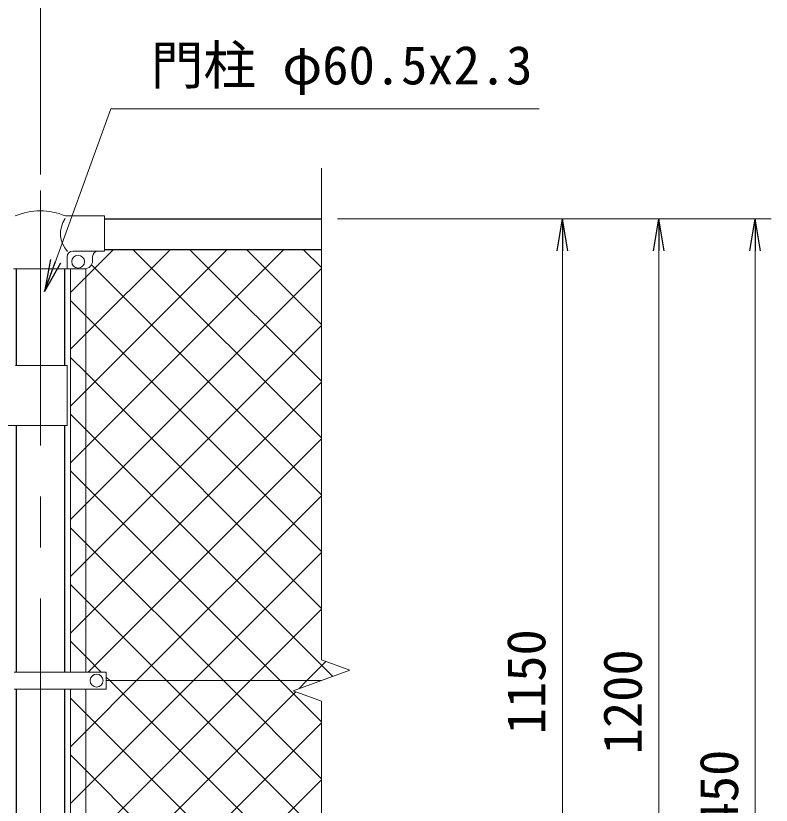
# Model space of a CAD drawing. Units: millimetres, scale not verified. Extents: x -4200 to 4200, y -2970 to 2970.
# Drawn here: x -1632 to -692, y -69 to 914 of the extents above; entities that cross this region are included whole.
import ezdxf
from ezdxf.enums import TextEntityAlignment as Align

# ---------------------------------------------------------------- set-up
doc = ezdxf.new("R2010")
doc.units = ezdxf.units.MM
doc.header["$LTSCALE"] = 10
doc.linetypes.add('USER1', pattern=[50.8, 31.75, -6.35, 6.35, -6.35])
for name, color, linetype, lineweight in [('0-1_D-BMK', 2, 'USER1', 13), ('0-2_D-STR1', 1, 'Continuous', 25), ('0-3_D-STR3', 3, 'Continuous', 13), ('0-7_D-STR-DIM', 7, 'Continuous', 13), ('0-A_D-STR-TXT', 7, 'Continuous', 13), ('0-B_D-STR2', 7, 'Continuous', 13)]:
    doc.layers.add(name, color=color, linetype=linetype, lineweight=lineweight)
doc.layers.add('0-8_0', color=7, linetype='Continuous')
doc.styles.add('ＭＳ ゴシック', font='')
doc.styles.get('ＭＳ ゴシック').set_extended_font_data('MS Gothic')

# ---------------------------------------------------------------- blocks, each defined once
blk = doc.blocks.new('_Open')
at = {"layer": '0-8_0'}
blk.add_line((-10, 1.667), (0, 0), dxfattribs=at)
blk.add_lwpolyline([(-10, -1.667), (0, 0), (-10, 0)], dxfattribs=at)

msp = doc.modelspace()

# ---------------------------------------------------------------- linework, layer by layer
at = {"layer": '0-1_D-BMK'}
msp.add_line((-1601.55, 696.61), (-1601.55, -799.21), dxfattribs=at)
msp.add_line((-1601.55, 696.61), (-1601.55, -799.21), dxfattribs=at)
at = {"layer": '0-2_D-STR1'}
for p, q in [((-1521.55, 661.37), (-1251.55, 661.37)), ((-1521.55, 661.37), (-1251.55, 661.37)), ((-1521.55, 623.37), (-1251.55, 623.37)), ((-1521.55, 623.37), (-1251.55, 623.37)), ((-1631.8, 599.07), (-1631.8, 478.87)), ((-1631.8, 599.07), (-1631.8, 478.87)), ((-1571.3, 599.07), (-1571.3, 478.87)), ((-1571.3, 599.07), (-1571.3, 478.87)), ((-1631.8, 403.87), (-1631.8, 96.87)), ((-1631.8, 403.87), (-1631.8, 96.87)), ((-1571.3, 403.87), (-1571.3, 96.87)), ((-1571.3, 403.87), (-1571.3, 96.87)), ((-1631.8, 75.87), (-1631.8, -287.13)), ((-1631.8, 75.87), (-1631.8, -287.13)), ((-1571.3, 75.87), (-1571.3, -287.13)), ((-1571.3, 75.87), (-1571.3, -287.13))]:
    msp.add_line(p, q, dxfattribs=at)
at = {"layer": '0-3_D-STR3'}
for p, q in [((-1570.41, 665.07), (-1521.55, 665.07)), ((-1570.41, 665.07), (-1521.55, 665.07)), ((-1521.55, 621.07), (-1521.55, 665.07)), ((-1521.55, 621.07), (-1521.55, 665.07)), ((-1561.15, 621.07), (-1521.55, 621.07)), ((-1561.15, 621.07), (-1521.55, 621.07)), ((-1568.15, 614.07), (-1568.15, 599.07)), ((-1568.15, 614.07), (-1568.15, 599.07)), ((-1536.55, 609.07), (-1536.55, 614.07)), ((-1536.55, 609.07), (-1536.55, 614.07)), ((-1634.95, 599.07), (-1546.55, 599.07)), ((-1634.95, 599.07), (-1546.55, 599.07)), ((-1564.05, 599.07), (-1564.05, 96.87)), ((-1564.05, 599.07), (-1564.05, 96.87)), ((-1545.05, 599.07), (-1545.05, 96.87)), ((-1545.05, 599.07), (-1545.05, 96.87)), ((-1632.48, 478.87), (-1568.25, 478.87)), ((-1632.48, 478.87), (-1568.25, 478.87)), ((-1568.25, 478.87), (-1568.25, 403.87)), ((-1568.25, 478.87), (-1568.25, 403.87)), ((-1654.08, 403.87), (-1568.25, 403.87)), ((-1654.08, 403.87), (-1568.25, 403.87)), ((-1634.35, 96.87), (-1519.55, 96.87)), ((-1634.35, 96.87), (-1519.55, 96.87)), ((-1519.55, 96.87), (-1519.55, 75.87)), ((-1519.55, 96.87), (-1519.55, 75.87)), ((-1251.55, 86.37), (-1519.55, 86.37)), ((-1251.55, 86.37), (-1519.55, 86.37)), ((-1634.35, 75.87), (-1519.55, 75.87)), ((-1634.35, 75.87), (-1519.55, 75.87)), ((-1564.05, -424.93), (-1564.05, 75.87)), ((-1564.05, -424.93), (-1564.05, 75.87)), ((-1545.05, -424.93), (-1545.05, 75.87)), ((-1545.05, -424.93), (-1545.05, 75.87))]:
    msp.add_line(p, q, dxfattribs=at)
for centre in [(-1554.55, 608.07), (-1554.55, 608.07), (-1531.55, 86.37), (-1531.55, 86.37)]:
    msp.add_circle(centre, 8, dxfattribs=at)
for centre, radius, start, end in [((-1601.55, 591.37), 80, 67.09875, 113.10629), ((-1601.55, 591.37), 80, 67.09875, 113.10629), ((-1543.02, 643.12), 33.4, 146.35914, 222.2959), ((-1543.02, 643.12), 33.4, 146.35914, 222.2959), ((-1561.15, 614.07), 7, 90, 180), ((-1561.15, 614.07), 7, 90, 180), ((-1529.55, 614.07), 7, 90, 180), ((-1529.55, 614.07), 7, 90, 180), ((-1546.55, 609.07), 10, 270, 0), ((-1546.55, 609.07), 10, 270, 0)]:
    msp.add_arc(centre, radius, start, end, dxfattribs=at)
at = {"layer": '0-7_D-STR-DIM'}
for p, q in [((-1601.55, 716.61), (-1601.55, 1171.37)), ((-1601.55, 716.61), (-1601.55, 1171.37)), ((-1251.55, 112.02), (-1251.55, 724.37)), ((-1251.55, 112.02), (-1251.55, 724.37)), ((-1231.55, 661.37), (-931.55, 661.37)), ((-1231.55, 661.37), (-811.55, 661.37)), ((-1231.55, 661.37), (-691.55, 661.37)), ((-1231.55, 661.37), (-931.55, 661.37)), ((-1231.55, 661.37), (-811.55, 661.37)), ((-1231.55, 661.37), (-691.55, 661.37)), ((-951.55, -448.63), (-951.55, 621.37)), ((-951.55, -448.63), (-951.55, 621.37)), ((-831.55, -498.63), (-831.55, 621.37)), ((-831.55, -498.63), (-831.55, 621.37)), ((-711.55, -748.63), (-711.55, 621.37)), ((-711.55, -748.63), (-711.55, 621.37)), ((-1216.31, 99.19), (-1251.55, 112.02)), ((-1216.31, 99.19), (-1251.55, 112.02)), ((-1286.78, 73.54), (-1216.31, 99.19)), ((-1286.78, 73.54), (-1216.31, 99.19)), ((-1251.55, 60.72), (-1286.78, 73.54)), ((-1251.55, 60.72), (-1286.78, 73.54)), ((-1251.55, -631.63), (-1251.55, 60.72)), ((-1251.55, -631.63), (-1251.55, 60.72))]:
    msp.add_line(p, q, dxfattribs=at)
at = {"layer": '0-A_D-STR-TXT'}
msp.add_lwpolyline([(-980.65, 798.46), (-1513.81, 798.46), (-1595.74, 572.73)], dxfattribs=at)
msp.add_lwpolyline([(-980.65, 798.46), (-1513.81, 798.46), (-1595.74, 572.73)], dxfattribs=at)
at = {"layer": '0-B_D-STR2'}
for p, q in [((-1545.05, 588.71), (-1510.39, 623.37)), ((-1545.05, 518), (-1439.68, 623.37)), ((-1545.05, 447.29), (-1368.97, 623.37)), ((-1545.05, 376.58), (-1298.26, 623.37)), ((-1545.05, 588.71), (-1510.39, 623.37)), ((-1545.05, 518), (-1439.68, 623.37)), ((-1545.05, 447.29), (-1368.97, 623.37)), ((-1545.05, 376.58), (-1298.26, 623.37)), ((-1251.55, 388.46), (-1486.46, 623.37)), ((-1251.55, 388.46), (-1486.46, 623.37)), ((-1251.55, 459.17), (-1415.74, 623.37)), ((-1251.55, 459.17), (-1415.74, 623.37)), ((-1251.55, 529.88), (-1345.03, 623.37)), ((-1251.55, 529.88), (-1345.03, 623.37)), ((-1251.55, 600.59), (-1274.32, 623.37)), ((-1251.55, 600.59), (-1274.32, 623.37)), ((-1251.55, 317.75), (-1537.89, 604.09)), ((-1251.55, 317.75), (-1537.89, 604.09)), ((-1545.05, 305.87), (-1251.55, 599.37)), ((-1545.05, 305.87), (-1251.55, 599.37)), ((-1564.05, 569.71), (-1545.05, 588.71)), ((-1564.05, 569.71), (-1545.05, 588.71)), ((-1545.05, 540.54), (-1564.05, 559.54)), ((-1545.05, 540.54), (-1564.05, 559.54)), ((-1251.55, 247.04), (-1545.05, 540.54)), ((-1251.55, 247.04), (-1545.05, 540.54)), ((-1545.05, 235.16), (-1251.55, 528.66)), ((-1545.05, 235.16), (-1251.55, 528.66)), ((-1564.05, 499), (-1545.05, 518)), ((-1564.05, 499), (-1545.05, 518)), ((-1545.05, 469.83), (-1564.05, 488.83)), ((-1545.05, 469.83), (-1564.05, 488.83)), ((-1251.55, 176.33), (-1545.05, 469.83)), ((-1251.55, 176.33), (-1545.05, 469.83)), ((-1545.05, 164.45), (-1251.55, 457.95)), ((-1545.05, 164.45), (-1251.55, 457.95)), ((-1564.05, 428.29), (-1545.05, 447.29)), ((-1564.05, 428.29), (-1545.05, 447.29)), ((-1541.92, 96.87), (-1251.55, 387.24)), ((-1541.92, 96.87), (-1251.55, 387.24)), ((-1564.05, 357.58), (-1545.05, 376.58)), ((-1564.05, 357.58), (-1545.05, 376.58)), ((-1545.05, 328.4), (-1564.05, 347.4)), ((-1545.05, 328.4), (-1564.05, 347.4)), ((-1303.01, 86.37), (-1545.05, 328.4)), ((-1303.01, 86.37), (-1545.05, 328.4)), ((-1481.71, 86.37), (-1251.55, 316.53)), ((-1481.71, 86.37), (-1251.55, 316.53)), ((-1564.05, 286.87), (-1545.05, 305.87)), ((-1564.05, 286.87), (-1545.05, 305.87)), ((-1545.05, 257.69), (-1564.05, 276.69)), ((-1545.05, 257.69), (-1564.05, 276.69)), ((-1373.72, 86.37), (-1545.05, 257.69)), ((-1373.72, 86.37), (-1545.05, 257.69)), ((-1411, 86.37), (-1251.55, 245.82)), ((-1411, 86.37), (-1251.55, 245.82)), ((-1564.05, 216.16), (-1545.05, 235.16)), ((-1564.05, 216.16), (-1545.05, 235.16)), ((-1545.05, 186.98), (-1564.05, 205.98)), ((-1545.05, 186.98), (-1564.05, 205.98)), ((-1444.43, 86.37), (-1545.05, 186.98)), ((-1444.43, 86.37), (-1545.05, 186.98)), ((-1340.28, 86.37), (-1251.55, 175.11)), ((-1340.28, 86.37), (-1251.55, 175.11)), ((-1564.05, 145.45), (-1545.05, 164.45)), ((-1564.05, 145.45), (-1545.05, 164.45)), ((-1545.05, 23.03), (-1481.71, 86.37)), ((-1545.05, -47.68), (-1411, 86.37)), ((-1545.05, -118.39), (-1340.28, 86.37)), ((-1545.05, 23.03), (-1481.71, 86.37)), ((-1545.05, -47.68), (-1411, 86.37)), ((-1545.05, -118.39), (-1340.28, 86.37)), ((-1251.55, -106.52), (-1444.43, 86.37)), ((-1251.55, -106.52), (-1444.43, 86.37)), ((-1251.55, -35.81), (-1373.72, 86.37)), ((-1251.55, -35.81), (-1373.72, 86.37)), ((-1251.55, 34.9), (-1303.01, 86.37)), ((-1251.55, 34.9), (-1303.01, 86.37)), ((-1564.05, 74.74), (-1562.92, 75.87)), ((-1564.05, 74.74), (-1562.92, 75.87)), ((-1545.05, 45.56), (-1564.05, 64.56)), ((-1545.05, 45.56), (-1564.05, 64.56)), ((-1251.55, -247.94), (-1545.05, 45.56)), ((-1251.55, -247.94), (-1545.05, 45.56)), ((-1545.05, -259.82), (-1251.55, 33.68)), ((-1545.05, -259.82), (-1251.55, 33.68)), ((-1564.05, 4.03), (-1545.05, 23.03)), ((-1564.05, 4.03), (-1545.05, 23.03)), ((-1545.05, -25.15), (-1564.05, -6.15)), ((-1545.05, -25.15), (-1564.05, -6.15)), ((-1251.55, -318.65), (-1545.05, -25.15)), ((-1251.55, -318.65), (-1545.05, -25.15)), ((-1545.05, -330.53), (-1251.55, -37.03)), ((-1545.05, -330.53), (-1251.55, -37.03)), ((-1564.05, -66.68), (-1545.05, -47.68)), ((-1564.05, -66.68), (-1545.05, -47.68))]:
    msp.add_line(p, q, dxfattribs=at)
for points in [[(-1237.43, 91.5), (-1545.05, 399.12), (-1564.05, 418.12)], [(-1237.43, 91.5), (-1545.05, 399.12), (-1564.05, 418.12)], [(-1525.64, 96.87), (-1545.05, 116.27), (-1564.05, 135.27)], [(-1525.64, 96.87), (-1545.05, 116.27), (-1564.05, 135.27)], [(-1279.89, 76.05), (-1269.57, 86.37), (-1245.96, 109.99)], [(-1279.89, 76.05), (-1269.57, 86.37), (-1245.96, 109.99)], [(-1251.55, -177.23), (-1515.14, 86.37), (-1519.55, 90.77)], [(-1251.55, -177.23), (-1515.14, 86.37), (-1519.55, 90.77)], [(-1564.05, -208.1), (-1545.05, -189.1), (-1283.57, 72.37)], [(-1564.05, -208.1), (-1545.05, -189.1), (-1283.57, 72.37)]]:
    msp.add_lwpolyline(points, dxfattribs=at)

# ---------------------------------------------------------------- block references
at = {"layer": '0-7_D-STR-DIM', "xscale": 4, "yscale": 4, "rotation": 90}
for p in [(-951.55, 661.37), (-951.55, 661.37), (-831.55, 661.37), (-831.55, 661.37), (-711.55, 661.37), (-711.55, 661.37)]:
    msp.add_blockref('_Open', p, dxfattribs=at)
at = {"layer": '0-A_D-STR-TXT', "xscale": 4, "yscale": 4, "rotation": 250.05227}
msp.add_blockref('_Open', (-1596.42, 570.85), dxfattribs=at)
msp.add_blockref('_Open', (-1596.42, 570.85), dxfattribs=at)

# ---------------------------------------------------------------- texts
at = {"layer": '0-7_D-STR-DIM', "style": 'ＭＳ ゴシック'}
for s, p in [('1150', (-958.29, 19.47)), ('1150', (-958.29, 19.47)), ('1200', (-838.29, -5.53)), ('1200', (-838.29, -5.53)), ('1450', (-718.29, -130.53)), ('1450', (-718.29, -130.53))]:
    msp.add_text(s, height=48.09, rotation=90, dxfattribs=at).set_placement(p, align=Align.BOTTOM_LEFT)
at = {"layer": '0-A_D-STR-TXT', "style": 'ＭＳ ゴシック'}
msp.add_text('門柱 φ60.5x2.3', height=48.09, dxfattribs=at).set_placement((-1464.15, 814.35), align=Align.BOTTOM_LEFT)
msp.add_text('門柱 φ60.5x2.3', height=48.09, dxfattribs=at).set_placement((-1464.15, 814.35), align=Align.BOTTOM_LEFT)

doc.saveas('drawing.dxf')
